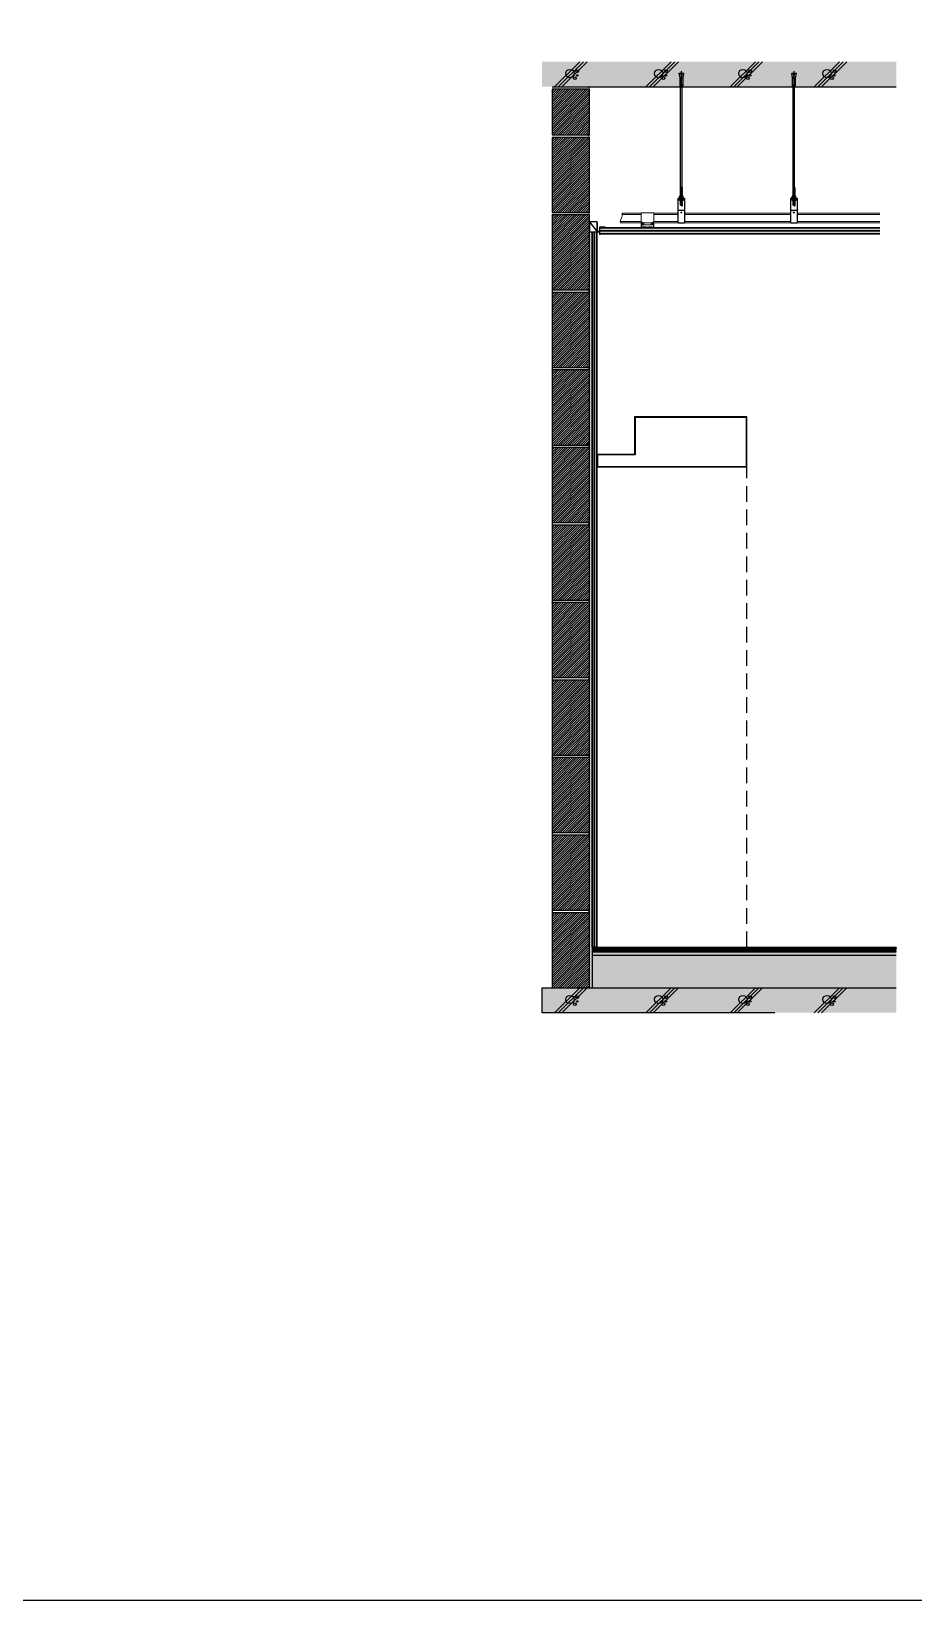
# Model space of a CAD drawing. Header units: millimetres. Extents: x -223175 to 287756, y -120611 to 352956.
# Drawn here: x 262743 to 266269, y 77684 to 83958 of the extents above; entities that cross this region are included whole.
import ezdxf
from ezdxf.lldxf.tags import DXFTag

# ---------------------------------------------------------------- set-up
doc = ezdxf.new("R2010")
doc.units = ezdxf.units.MM
doc.header["$LTSCALE"] = 50
doc.linetypes.add('DASHED2', pattern=[0.375, 0.25, -0.125])
doc.linetypes.add('HIDDEN2', pattern=[0.1875, 0.125, -0.0625])
doc.layers.get('DEFPOINTS').update_dxf_attribs({"color": 108})
for name, color, linetype in [('(IN)E-TEXT', 7, 'Continuous'), ('+Detail-line', 7, 'Continuous'), ('1', 1, 'CENTER'), ('10-HAT-EL', 253, 'Continuous'), ('10-LINE-EL', 3, 'Continuous'), ('COL', 2, 'Continuous'), ('CON', 2, 'Continuous'), ('CONC', 2, 'Continuous'), ('DE-251', 251, 'Continuous'), ('DE-253', 253, 'Continuous'), ('DETAIL', 7, 'Continuous'), ('ELE-HAT', 253, 'Continuous'), ('FIN', 5, 'Continuous'), ('I-CO-TEXT', 4, 'Continuous'), ('I-F-FIN', 144, 'Continuous'), ('I-HAT', 8, 'Continuous'), ('K-DETAIL', 6, 'Continuous'), ('plus-타일hat', 251, 'Continuous'), ('SC-FIN(G.B)', 4, 'Continuous'), ('SC-FIN(TILE)', 3, 'Continuous'), ('SC-HAT', 8, 'Continuous'), ('줄눈', 8, 'Continuous')]:
    doc.layers.add(name, color=color, linetype=linetype)
tags = doc.linetypes.add('CENTER', pattern=[50.8, 31.75, -6.35, 6.35, -6.35]).pattern_tags.tags
tags[10:11] = [DXFTag(74, 4), DXFTag(75, 0), DXFTag(340, '0'), DXFTag(46, 1.0), DXFTag(50, 0.0), DXFTag(44, 0.0), DXFTag(45, 0.0)]
tags[8:9] = [DXFTag(74, 4), DXFTag(75, 0), DXFTag(340, '0'), DXFTag(46, 1.0), DXFTag(50, 0.0), DXFTag(44, 0.0), DXFTag(45, 0.0)]
tags[6:7] = [DXFTag(74, 4), DXFTag(75, 0), DXFTag(340, '0'), DXFTag(46, 1.0), DXFTag(50, 0.0), DXFTag(44, 0.0), DXFTag(45, 0.0)]
tags[4:5] = [DXFTag(74, 4), DXFTag(75, 0), DXFTag(340, '0'), DXFTag(46, 1.0), DXFTag(50, 0.0), DXFTag(44, 0.0), DXFTag(45, 0.0)]

# ---------------------------------------------------------------- blocks, each defined once
blk = doc.blocks.new('A$C02406135')
at = {"layer": 'DE-251'}
for p, q in [((9, 0), (9, 67.6)), ((18, 58.9), (0, 58.9)), ((3, 40.9), (0, 58.9)), ((3, 12.9), (3, 40.9)), ((15, 40.9), (3, 40.9)), ((15, 12.9), (3, 12.9)), ((3, 4.9), (3, 10.9)), ((15, 10.9), (3, 10.9)), ((15, 4.9), (3, 4.9)), ((4, 10.9), (4, 12.9)), ((9, 40.9), (7, 58.9)), ((9, 40.9), (11, 58.9)), ((14, 10.9), (14, 12.9)), ((15, 40.9), (18, 58.9)), ((15, 12.9), (15, 40.9)), ((15, 4.9), (15, 10.9))]:
    blk.add_line(p, q, dxfattribs=at)

msp = doc.modelspace()

# ---------------------------------------------------------------- hatches: boundary and pattern name
h = msp.add_hatch()
h.set_pattern_fill('AR-SAND', color=8, scale=0.1, style=0)
h.set_pattern_definition([(37.5, (90.656, 392405.6396), (-0.16000313, 4.894132373), [0, -3.8608, 0, -4.318, 0, -4.1275]), (7.5, (90.656, 392405.6396), (4.49523283, 7.16825101), [0, -2.0828, 0, -3.4798, 0, -1.3335]), (327.5, (87.5316, 392405.6396), (7.909923702, 0.014371847), [0, -1.27, 0, -4.572, 0, -5.969]), (317.5, (87.5316, 392405.6396), (7.63556452, 2.22929323), [0, -0.635, 0, -2.9972, 0, -3.429])])
h.paths.add_polyline_path([(266199.886, 80276.5695), (264984.2787, 80276.5695), (264984.2787, 80264.5695), (266199.886, 80264.5695)])
at = {"layer": '10-HAT-EL'}
h = msp.add_hatch(dxfattribs=at)
h.set_pattern_fill('AR-SAND', color=256, scale=0.3, style=0)
h.set_pattern_definition([(37.5, (265437.209, 73352.355), (-0.48001, 14.682397), [0, -11.5824, 0, -12.954, 0, -12.3825]), (7.5, (265437.209, 73352.355), (13.4857, 21.504753), [0, -6.2484, 0, -10.4394, 0, -4.0005]), (327.5, (265427.836, 73352.355), (23.729771, 0.043116), [0, -3.81, 0, -13.716, 0, -17.907]), (317.5, (265427.836, 73352.355), (22.906694, 6.68788), [0, -1.905, 0, -8.9916, 0, -10.287])])
h.paths.add_polyline_path([(264974.2787, 83159.4695), (264974.2787, 83157.0195), (264984.278, 83157.0195), (264984.278, 83159.4695), (264984.278, 80134.5621), (264974.2787, 80134.562)])
h = msp.add_hatch(dxfattribs=at)
h.set_pattern_fill('AR-SAND', color=256, scale=0.3, style=0)
h.set_pattern_definition([(37.5, (265437.209, 74399.905), (-0.48001, 14.682397), [0, -11.5824, 0, -12.954, 0, -12.3825]), (7.5, (265437.209, 74399.905), (13.4857, 21.50475), [0, -6.2484, 0, -10.4394, 0, -4.0005]), (327.5, (265427.836, 74399.905), (23.72977, 0.043116), [0, -3.81, 0, -13.716, 0, -17.907]), (317.5, (265427.836, 74399.905), (22.906694, 6.68788), [0, -1.905, 0, -8.9916, 0, -10.287])])
h.paths.add_polyline_path([(264984.2786, 80134.5659), (264984.2788, 80264.5695), (266199.886, 80264.5695), (266199.886, 80134.5659)])
at = {"layer": 'I-F-FIN'}
h = msp.add_hatch(color=250, dxfattribs=at)
edge = h.paths.add_edge_path()
edge.add_line((265005.1788, 83194.0195), (265004.2788, 83194.0195))
edge.add_line((265004.2788, 83194.0195), (265004.2788, 83157.0195))
edge.add_line((265004.2788, 83157.0195), (265014.2788, 83157.0195))
edge.add_line((265014.2788, 83157.0195), (265014.2788, 83147.0195))
edge.add_line((265014.2788, 83147.0195), (265017.2788, 83147.0195))
edge.add_line((265017.2788, 83147.0195), (265017.2788, 83147.5195))
edge.add_line((265017.2788, 83147.5195), (265016.7013, 83147.5195))
edge.add_arc((265017.3719, 83149.818), 2.3944, 226.78440563, 253.73538423, ccw=False)
edge.add_arc((265017.0688, 83149.4095), 1.89, 180, 225, ccw=False)
edge.add_line((265015.1788, 83149.4095), (265015.1788, 83174.0195))
edge.add_line((265015.1788, 83174.0195), (265036.2788, 83174.0195))
edge.add_line((265036.2788, 83174.0195), (265036.2788, 83174.9195))
edge.add_line((265036.2788, 83174.9195), (265014.2788, 83174.9195))
edge.add_line((265014.2788, 83174.9195), (265014.2788, 83157.9195))
edge.add_line((265014.2788, 83157.9195), (265005.1788, 83157.9195))
edge.add_line((265005.1788, 83157.9195), (265005.1788, 83194.0195))
at = {"layer": 'I-HAT'}
h = msp.add_hatch(dxfattribs=at)
h.set_pattern_fill('ANSI31', color=256, scale=2, angle=180, style=0)
h.set_pattern_definition([(225, (224501.8134, 58922.6236), (4.4901281, -4.4901281), [])])
h.paths.add_polyline_path([(264974.2787, 83726.8766), (264824.2787, 83726.8766), (264824.2787, 83544.4626), (264974.2787, 83544.4626)])
h = msp.add_hatch(dxfattribs=at)
h.set_pattern_fill('ANSI31', color=256, scale=2, angle=180, style=0)
h.set_pattern_definition([(225, (224501.8134, 58612.6326), (4.4901281, -4.4901281), [])])
h.paths.add_polyline_path([(264974.2787, 83534.4626), (264824.2787, 83534.4626), (264824.2787, 83234.4716), (264974.2787, 83234.4716)])
h = msp.add_hatch(dxfattribs=at)
h.set_pattern_fill('ANSI31', color=256, scale=2, angle=180, style=0)
h.set_pattern_definition([(225, (224501.8134, 58302.6416), (4.4901281, -4.4901281), [])])
h.paths.add_polyline_path([(264974.2787, 83224.4716), (264824.2787, 83224.4716), (264824.2787, 82924.4807), (264974.2787, 82924.4807)])
h = msp.add_hatch(dxfattribs=at)
h.set_pattern_fill('ANSI31', color=256, scale=2, angle=180, style=0)
h.set_pattern_definition([(225, (224501.8134, 57992.6507), (4.4901281, -4.4901281), [])])
h.paths.add_polyline_path([(264974.2787, 82914.4807), (264824.2787, 82914.4807), (264824.2787, 82614.4897), (264974.2787, 82614.4897)])
h = msp.add_hatch(dxfattribs=at)
h.set_pattern_fill('ANSI31', color=256, scale=2, angle=180, style=0)
h.set_pattern_definition([(225, (224501.8134, 57682.6597), (4.4901281, -4.4901281), [])])
h.paths.add_polyline_path([(264974.2787, 82604.4897), (264824.2787, 82604.4897), (264824.2787, 82304.4987), (264974.2787, 82304.4987)])
h = msp.add_hatch(dxfattribs=at)
h.set_pattern_fill('ANSI31', color=256, scale=2, angle=180, style=0)
h.set_pattern_definition([(225, (224501.8134, 57372.6687), (4.4901281, -4.4901281), [])])
h.paths.add_polyline_path([(264974.2787, 82294.4987), (264824.2787, 82294.4987), (264824.2787, 81994.5077), (264974.2787, 81994.5077)])
h = msp.add_hatch(dxfattribs=at)
h.set_pattern_fill('ANSI31', color=256, scale=2, angle=180, style=0)
h.set_pattern_definition([(225, (224501.8134, 57062.6777), (4.4901281, -4.4901281), [])])
h.paths.add_polyline_path([(264974.2787, 81984.5077), (264824.2787, 81984.5077), (264824.2787, 81684.5167), (264974.2787, 81684.5167)])
h = msp.add_hatch(dxfattribs=at)
h.set_pattern_fill('ANSI31', color=256, scale=2, angle=180, style=0)
h.set_pattern_definition([(225, (224501.8134, 56752.6867), (4.4901281, -4.4901281), [])])
h.paths.add_polyline_path([(264974.2787, 81674.5167), (264824.2787, 81674.5167), (264824.2787, 81374.5257), (264974.2787, 81374.5257)])
h = msp.add_hatch(dxfattribs=at)
h.set_pattern_fill('ANSI31', color=256, scale=2, angle=180, style=0)
h.set_pattern_definition([(225, (224501.8134, 56442.6957), (4.4901281, -4.4901281), [])])
h.paths.add_polyline_path([(264974.2787, 81364.5257), (264824.2787, 81364.5257), (264824.2787, 81064.5347), (264974.2787, 81064.5347)])
h = msp.add_hatch(dxfattribs=at)
h.set_pattern_fill('ANSI31', color=256, scale=2, angle=180, style=0)
h.set_pattern_definition([(225, (224501.8134, 56132.705), (4.4901281, -4.4901281), [])])
h.paths.add_polyline_path([(264974.2787, 81054.5347), (264824.2787, 81054.5347), (264824.2787, 80754.5437), (264974.2787, 80754.5437)])
h = msp.add_hatch(dxfattribs=at)
h.set_pattern_fill('ANSI31', color=256, scale=2, angle=180, style=0)
h.set_pattern_definition([(225, (224501.8134, 55822.714), (4.4901281, -4.4901281), [])])
h.paths.add_polyline_path([(264974.2787, 80744.5437), (264824.2787, 80744.5437), (264824.2787, 80444.5527), (264974.2787, 80444.5527)])
h = msp.add_hatch(dxfattribs=at)
h.set_pattern_fill('ANSI31', color=256, scale=2, angle=180, style=0)
h.set_pattern_definition([(225, (224501.8134, 55512.723), (4.4901281, -4.4901281), [])])
h.paths.add_polyline_path([(264974.2787, 80434.5527), (264824.2787, 80434.5527), (264824.2787, 80134.5617), (264974.2787, 80134.5617)])
at = {"layer": 'SC-FIN(G.B)'}
h = msp.add_hatch(dxfattribs=at)
h.set_pattern_fill('AR-SAND', color=8, scale=6, style=0)
h.set_pattern_definition([(37.5, (0, 0), (-0.37796015, 11.5609426), [0, -9.12, 0, -10.2, 0, -9.75]), (7.5, (0, 0), (10.6186602, 16.9328764), [0, -4.92, 0, -8.22, 0, -3.15]), (-32.5, (-7.38, 0), (18.68485117, 0.03395432), [0, -3, 0, -10.8, 0, -14.1]), (-42.5, (-7.38, 0), (18.0367596, 5.2660534), [0, -1.5, 0, -7.08, 0, -8.1])])
h.paths.add_polyline_path([(265015.1788, 83174.0195), (266134.3863, 83174.0195), (266134.3863, 83149.0195), (265015.1788, 83149.0195)])
at = {"layer": 'SC-HAT', "ltscale": 2}
h = msp.add_hatch(dxfattribs=at)
h.set_pattern_fill('ANSI32', color=251, scale=10, angle=270, style=0)
h.set_pattern_definition([(315, (-2989.9754, 188929.9565), (2.65165043, 2.65165043), []), (315, (-2989.9754, 188928.1888), (2.65165043, 2.65165043), [])])
h.paths.add_polyline_path([(266199.886, 80296.5695), (264984.2787, 80296.5695), (264984.2787, 80276.5695), (266199.886, 80276.5695)])

# ---------------------------------------------------------------- linework, layer by layer
at = {"layer": '(IN)E-TEXT', "color": 251, "ltscale": 200}
msp.add_lwpolyline([(265714.2779, 80034.5685), (264784.2797, 80034.5607), (264784.2797, 80134.5607), (266199.886, 80134.571)], dxfattribs=at)
at = {"layer": '+Detail-line', "color": 252}
for points in [[(264974.2787, 80306.6421, -0.001439632), (264974.2787, 80306.5701)], [(264974.2787, 80197.8243, -0.001439632), (264974.2787, 80197.7523)]]:
    msp.add_lwpolyline(points, format="xyb", dxfattribs=at)
at = {"color": 1}
msp.add_line((264974.2781, 83197.0195), (265004.2781, 83157.0195), dxfattribs=at)
at = {"color": 3}
for points in [[(264824.2787, 83544.4626), (264974.2787, 83544.4626), (264974.2787, 83726.8766), (264824.2787, 83726.8766)], [(264824.2787, 83234.4716), (264974.2787, 83234.4716), (264974.2787, 83534.4626), (264824.2787, 83534.4626)], [(264824.2787, 82924.4807), (264974.2787, 82924.4807), (264974.2787, 83224.4716), (264824.2787, 83224.4716)], [(264824.2787, 82614.4897), (264974.2787, 82614.4897), (264974.2787, 82914.4807), (264824.2787, 82914.4807)], [(264824.2787, 82304.4987), (264974.2787, 82304.4987), (264974.2787, 82604.4897), (264824.2787, 82604.4897)], [(264824.2787, 81994.5077), (264974.2787, 81994.5077), (264974.2787, 82294.4987), (264824.2787, 82294.4987)], [(264824.2787, 81684.5167), (264974.2787, 81684.5167), (264974.2787, 81984.5077), (264824.2787, 81984.5077)], [(264824.2787, 81374.5257), (264974.2787, 81374.5257), (264974.2787, 81674.5167), (264824.2787, 81674.5167)], [(264824.2787, 81064.5347), (264974.2787, 81064.5347), (264974.2787, 81364.5257), (264824.2787, 81364.5257)], [(264824.2787, 80754.5437), (264974.2787, 80754.5437), (264974.2787, 81054.5347), (264824.2787, 81054.5347)], [(264824.2787, 80444.5527), (264974.2787, 80444.5527), (264974.2787, 80744.5437), (264824.2787, 80744.5437)], [(264824.2787, 80134.5617), (264974.2787, 80134.5617), (264974.2787, 80434.5527), (264824.2787, 80434.5527)]]:
    msp.add_lwpolyline(points, close=True, dxfattribs=at)
at = {"color": 5}
msp.add_lwpolyline([(264974.2781, 83157.0195), (265004.2781, 83157.0195), (265004.2781, 83197.0195), (264974.2781, 83197.0195)], close=True, dxfattribs=at)
at = {"layer": '1', "color": 8}
for p, q in [((264834.1896, 83736.8766), (264935.1875, 83836.6765)), ((264848.6519, 83736.8766), (264949.6498, 83836.6765)), ((264863.1143, 83736.8766), (264964.1122, 83836.6765)), ((265199.1015, 83736.8766), (265300.0994, 83836.6765)), ((265213.5639, 83736.8766), (265314.5618, 83836.6765)), ((265228.0262, 83736.8766), (265329.0241, 83836.6765)), ((265535.687, 83736.8766), (265636.6849, 83836.6765)), ((265550.1494, 83736.8766), (265651.1473, 83836.6765)), ((265564.6117, 83736.8766), (265665.6096, 83836.6765)), ((265872.2725, 83736.8766), (265973.2704, 83836.6765)), ((265886.7348, 83736.8766), (265987.7327, 83836.6765)), ((265901.1972, 83736.8766), (266002.1951, 83836.6765)), ((264834.1896, 80034.7698), (264935.1875, 80134.5697)), ((264848.6519, 80034.7698), (264949.6498, 80134.5697)), ((264863.1143, 80034.7698), (264964.1122, 80134.5697)), ((265199.1015, 80034.7698), (265300.0994, 80134.5697)), ((265213.5639, 80034.7698), (265314.5618, 80134.5697)), ((265228.0262, 80034.7698), (265329.0241, 80134.5697)), ((265535.687, 80034.7698), (265636.6849, 80134.5697)), ((265550.1494, 80034.7698), (265651.1473, 80134.5697)), ((265564.6117, 80034.7698), (265665.6096, 80134.5697)), ((265872.2725, 80034.7698), (265973.2704, 80134.5697)), ((265886.7348, 80034.7698), (265987.7327, 80134.5697)), ((265901.1972, 80034.7698), (266002.1951, 80134.5697))]:
    msp.add_line(p, q, dxfattribs=at)
for centre, radius in [((264895.5387, 83789.6304), 16.5542), ((264914.852, 83770.9384), 5.5181), ((264924.6619, 83798.8232), 5.5181), ((264924.6619, 83781.9697), 2.7578), ((265250.4507, 83789.6309), 16.5542), ((265269.7639, 83770.9389), 5.5181), ((265279.5738, 83798.8237), 5.5181), ((265279.5738, 83781.9703), 2.7578), ((265587.0361, 83789.6309), 16.5542), ((265606.3494, 83770.9389), 5.5181), ((265616.1593, 83798.8237), 5.5181), ((265616.1593, 83781.9703), 2.7578), ((265923.6216, 83789.6309), 16.5542), ((265942.9349, 83770.9389), 5.5181), ((265952.7448, 83798.8237), 5.5181), ((265952.7448, 83781.9703), 2.7578), ((264895.5387, 80087.5235), 16.5542), ((264914.852, 80068.8315), 5.5181), ((264924.6619, 80096.7163), 5.5181), ((264924.6619, 80079.8629), 2.7578), ((265250.4507, 80087.5241), 16.5542), ((265269.7639, 80068.8321), 5.5181), ((265279.5738, 80096.7169), 5.5181), ((265279.5738, 80079.8634), 2.7578), ((265587.0361, 80087.5241), 16.5542), ((265606.3494, 80068.8321), 5.5181), ((265616.1593, 80096.7169), 5.5181), ((265616.1593, 80079.8634), 2.7578), ((265923.6216, 80087.5241), 16.5542), ((265942.9349, 80068.8321), 5.5181), ((265952.7448, 80096.7169), 5.5181), ((265952.7448, 80079.8634), 2.7578)]:
    msp.add_circle(centre, radius, dxfattribs=at)
at = {"layer": '10-LINE-EL'}
msp.add_lwpolyline([(265005.1788, 83194.0195), (265004.2788, 83194.0195), (265004.2788, 83157.0195), (265014.2788, 83157.0195), (265014.2788, 83147.0195), (265017.2788, 83147.0195), (265017.2788, 83147.5195), (265016.7013, 83147.5195, -0.118140913), (265015.7324, 83148.073, -0.198912367), (265015.1788, 83149.4095), (265015.1788, 83174.0195), (265036.2788, 83174.0195), (265036.2788, 83174.9195), (265014.2788, 83174.9195), (265014.2788, 83157.9195), (265005.1788, 83157.9195)], format="xyb", close=True, dxfattribs=at)
at = {"layer": 'COL', "color": 8}
msp.add_line((264984.2779, 83157.0195), (264984.278, 80134.5621), dxfattribs=at)
at = {"layer": 'CON'}
msp.add_line((264824.2787, 83736.8766), (266199.886, 83736.8766), dxfattribs=at)
at = {"layer": 'CONC'}
msp.add_line((264784.2797, 80134.5607), (266199.886, 80134.571), dxfattribs=at)
at = {"layer": 'DE-253'}
for points in [[(264986.2779, 83157.0195), (264991.7779, 83157.0195), (264991.7779, 80296.5695), (264986.2779, 80296.5695)], [(264995.7779, 83157.0195), (265001.2779, 83157.0195), (265001.2779, 80296.5695), (264995.7779, 80296.5695)]]:
    msp.add_lwpolyline(points, close=True, dxfattribs=at)
at = {"layer": 'DEFPOINTS'}
msp.add_lwpolyline([(264824.2787, 80134.5617), (264974.2787, 80134.5617), (264974.2787, 83224.4716), (264824.2787, 83224.4716)], close=True, dxfattribs=at)
at = {"layer": 'DETAIL', "color": 8, "linetype": 'Continuous'}
for p, q in [((265337.7832, 83264.0317), (265337.7832, 83736.8766)), ((265343.7832, 83264.0317), (265343.7832, 83736.8766)), ((265787.7832, 83264.0317), (265787.7832, 83736.8766)), ((265793.7832, 83264.0317), (265793.7832, 83736.8766)), ((265344.9341, 83335.0195), (265336.5573, 83335.0195)), ((265337.7832, 83335.0195), (265337.7832, 83342.5424)), ((265337.7832, 83334.0218), (265339.3496, 83335.0195)), ((265337.7832, 83332.2434), (265342.1418, 83335.0195)), ((265337.7832, 83330.465), (265343.7832, 83334.2865)), ((265337.7832, 83328.6866), (265343.7832, 83332.5081)), ((265337.7832, 83326.9082), (265343.7832, 83330.7297)), ((265337.7832, 83325.1298), (265343.7832, 83328.9512)), ((265337.7832, 83323.3514), (265343.7832, 83327.1728)), ((265337.7832, 83321.573), (265343.7832, 83325.3944)), ((265337.7832, 83319.8012), (265343.7832, 83323.6226)), ((265337.7832, 83318.0228), (265343.7832, 83321.8442)), ((265343.7832, 83335.0195), (265343.7832, 83342.5424)), ((265794.9341, 83335.0195), (265786.5573, 83335.0195)), ((265787.7832, 83335.0195), (265787.7832, 83342.5424)), ((265787.7832, 83334.0218), (265789.3496, 83335.0195)), ((265787.7832, 83332.2434), (265792.1418, 83335.0195)), ((265787.7832, 83330.465), (265793.7832, 83334.2865)), ((265787.7832, 83328.6866), (265793.7832, 83332.5081)), ((265787.7832, 83326.9082), (265793.7832, 83330.7297)), ((265787.7832, 83325.1298), (265793.7832, 83328.9512)), ((265787.7832, 83323.3514), (265793.7832, 83327.1728)), ((265787.7832, 83321.573), (265793.7832, 83325.3944)), ((265787.7832, 83319.8012), (265793.7832, 83323.6226)), ((265787.7832, 83318.0228), (265793.7832, 83321.8442)), ((265793.7832, 83335.0195), (265793.7832, 83342.5424)), ((265333.2832, 83292.0195), (265333.2832, 83298.0195)), ((265333.2832, 83288.5195), (265333.2832, 83282.5195)), ((265337.7832, 83316.2444), (265343.7832, 83320.0658)), ((265337.7832, 83314.466), (265343.7832, 83318.2874)), ((265337.7832, 83312.6875), (265343.7832, 83316.509)), ((265337.7832, 83310.9091), (265343.7832, 83314.7306)), ((265337.7832, 83309.1307), (265343.7832, 83312.9522)), ((265337.7832, 83307.3523), (265343.7832, 83311.1738)), ((265337.7832, 83305.5739), (265343.7832, 83309.3954)), ((265337.7832, 83303.7955), (265343.7832, 83307.617)), ((265337.7832, 83301.7611), (265343.7832, 83305.5825)), ((265337.7832, 83299.9827), (265343.7832, 83303.8041)), ((265343.7832, 83276.5653), (265337.7832, 83280.3867)), ((265343.7832, 83274.7869), (265337.7832, 83278.6083)), ((265343.7832, 83273.0085), (265337.7832, 83276.8299)), ((265343.7832, 83271.2301), (265337.7832, 83275.0515)), ((265343.7832, 83269.4517), (265337.7832, 83273.2731)), ((265343.7832, 83267.6733), (265337.7832, 83271.4947)), ((265343.7832, 83265.8949), (265337.7832, 83269.7163)), ((265343.7832, 83263.8604), (265337.7832, 83267.6819)), ((265343.7832, 83262.082), (265337.7832, 83265.9035)), ((265343.7832, 83278.3437), (265338.0281, 83282.0092)), ((265338.2832, 83298.0195), (265338.2832, 83292.0195)), ((265338.2832, 83282.5195), (265338.2832, 83288.5195)), ((265343.7832, 83302.0257), (265339.2509, 83299.0195)), ((265343.7832, 83280.1221), (265341.5892, 83281.5195)), ((265343.7832, 83300.2473), (265341.8407, 83299.0195)), ((265344.3815, 83281.5195), (265343.1692, 83282.2915)), ((265343.2832, 83298.0195), (265343.2832, 83292.0195)), ((265343.2832, 83282.5195), (265343.2832, 83288.5195)), ((265348.2832, 83292.0195), (265348.2832, 83298.0195)), ((265348.2832, 83288.5195), (265348.2832, 83282.5195)), ((265783.2832, 83292.0195), (265783.2832, 83298.0195)), ((265783.2832, 83288.5195), (265783.2832, 83282.5195)), ((265787.7832, 83316.2444), (265793.7832, 83320.0658)), ((265787.7832, 83314.466), (265793.7832, 83318.2874)), ((265787.7832, 83312.6875), (265793.7832, 83316.509)), ((265787.7832, 83310.9091), (265793.7832, 83314.7306)), ((265787.7832, 83309.1307), (265793.7832, 83312.9522)), ((265787.7832, 83307.3523), (265793.7832, 83311.1738)), ((265787.7832, 83305.5739), (265793.7832, 83309.3954)), ((265787.7832, 83303.7955), (265793.7832, 83307.617)), ((265787.7832, 83301.7611), (265793.7832, 83305.5825)), ((265787.7832, 83299.9827), (265793.7832, 83303.8041)), ((265793.7832, 83276.5653), (265787.7832, 83280.3867)), ((265793.7832, 83274.7869), (265787.7832, 83278.6083)), ((265793.7832, 83273.0085), (265787.7832, 83276.8299)), ((265793.7832, 83271.2301), (265787.7832, 83275.0515)), ((265793.7832, 83269.4517), (265787.7832, 83273.2731)), ((265793.7832, 83267.6733), (265787.7832, 83271.4947)), ((265793.7832, 83265.8949), (265787.7832, 83269.7163)), ((265793.7832, 83263.8604), (265787.7832, 83267.6819)), ((265793.7832, 83262.082), (265787.7832, 83265.9035)), ((265793.7832, 83278.3437), (265788.0281, 83282.0092)), ((265788.2832, 83298.0195), (265788.2832, 83292.0195)), ((265788.2832, 83282.5195), (265788.2832, 83288.5195)), ((265793.7832, 83302.0257), (265789.2509, 83299.0195)), ((265793.7832, 83280.1221), (265791.5892, 83281.5195)), ((265793.7832, 83300.2473), (265791.8407, 83299.0195)), ((265794.3815, 83281.5195), (265793.1692, 83282.2915)), ((265793.2832, 83298.0195), (265793.2832, 83292.0195)), ((265793.2832, 83282.5195), (265793.2832, 83288.5195)), ((265798.2832, 83292.0195), (265798.2832, 83298.0195)), ((265798.2832, 83288.5195), (265798.2832, 83282.5195)), ((265343.3406, 83234.1362), (265338.2635, 83234.1362)), ((265340.8733, 83231.8358), (265340.8733, 83236.5636)), ((265793.3406, 83234.1362), (265788.2635, 83234.1362)), ((265790.8733, 83231.8358), (265790.8733, 83236.5636))]:
    msp.add_line(p, q, dxfattribs=at)
at = {"layer": 'DETAIL', "color": 8, "linetype": 'DASHED2', "lineweight": 0, "ltscale": 35}
for p, q in [((265180.9236, 83198.0195), (265096.9277, 83198.0195)), ((265180.9236, 83226.0195), (265104.6379, 83226.0195)), ((265328.2832, 83226.0195), (265230.9236, 83226.0195)), ((265328.2832, 83198.0195), (265230.9236, 83198.0195)), ((265778.2832, 83226.0195), (265353.2832, 83226.0195)), ((265778.2832, 83198.0195), (265353.2832, 83198.0195)), ((266134.3853, 83226.0195), (265803.2832, 83226.0195)), ((266134.3853, 83198.0195), (265803.2832, 83198.0195))]:
    msp.add_line(p, q, dxfattribs=at)
at = {"layer": 'DETAIL', "color": 8, "linetype": 'Continuous', "lineweight": 0, "ltscale": 0.5}
for p, q in [((265180.9236, 83231.0195), (265104.4483, 83231.0195)), ((265328.2832, 83231.0195), (265230.9236, 83231.0195)), ((265778.2832, 83231.0195), (265353.2832, 83231.0195)), ((266134.3853, 83231.0195), (265803.2832, 83231.0195)), ((265180.9236, 83193.0195), (265097.2862, 83193.0195)), ((265220.9236, 83193.0195), (265190.9236, 83193.0195)), ((265328.2832, 83193.0195), (265220.9236, 83193.0195)), ((265778.2832, 83193.0195), (265353.2832, 83193.0195)), ((266134.3853, 83193.0195), (265803.2832, 83193.0195))]:
    msp.add_line(p, q, dxfattribs=at)
at = {"layer": 'DETAIL', "color": 8, "linetype": 'Continuous'}
for points in [[(265336.5573, 83335.0195), (265336.2832, 83334.8449), (265337.7832, 83334.0218), (265336.2832, 83333.0665), (265337.7832, 83332.2434), (265336.2832, 83331.2881), (265337.7832, 83330.465), (265336.2832, 83329.5097), (265337.7832, 83328.6866), (265336.2832, 83327.4103), (265337.7832, 83326.9082), (265336.2832, 83325.9528), (265337.7832, 83325.1298), (265336.2832, 83324.1744), (265337.7832, 83323.3514), (265336.2832, 83322.396), (265337.7832, 83321.573), (265336.2832, 83320.6176), (265337.7832, 83319.8012), (265336.2832, 83318.8458), (265337.7832, 83318.0228), (265336.2832, 83317.0674), (265337.7832, 83316.2444), (265336.2832, 83315.289), (265337.7832, 83314.466), (265336.2832, 83313.5106), (265337.7832, 83312.6875), (265336.2832, 83311.7322), (265337.7832, 83310.9091), (265336.2832, 83309.9538), (265337.7832, 83309.1307), (265336.2832, 83308.1754), (265337.7832, 83307.3523), (265336.2832, 83306.397), (265337.7832, 83305.5739), (265336.2832, 83304.6186), (265337.7832, 83303.7955), (265336.2832, 83302.8402), (265337.7832, 83301.7611), (265336.2832, 83300.8057), (265337.7832, 83299.9827), (265336.221, 83298.9877)], [(265344.9341, 83335.0195), (265343.7832, 83334.2865), (265345.2832, 83333.4634), (265344.002, 83332.6474), (265345.2832, 83331.685), (265343.7832, 83330.7297), (265345.2832, 83329.9066), (265343.7832, 83328.9512), (265345.2832, 83328.1282), (265343.7832, 83327.1728), (265345.2832, 83326.3498), (265343.7832, 83325.3944), (265345.2832, 83324.578), (265343.7832, 83323.6226), (265345.2832, 83322.7996), (265343.7832, 83321.8442), (265345.2832, 83321.0212), (265343.7832, 83320.0658), (265345.2832, 83319.2428), (265343.7832, 83318.2874), (265345.2832, 83317.4644), (265343.7832, 83316.509), (265345.2832, 83315.686), (265343.7832, 83314.7306), (265345.2832, 83313.9076), (265343.7832, 83312.9522), (265345.2832, 83312.1291), (265344.3251, 83311.5189), (265343.7832, 83311.1738), (265345.1309, 83310.2537), (265343.7832, 83309.3954), (265345.2832, 83308.5723), (265343.7832, 83307.617), (265345.2832, 83306.5379), (265343.7832, 83305.5825), (265345.2832, 83304.7595), (265343.7832, 83303.8041), (265345.2832, 83302.9811), (265343.7832, 83302.0257), (265345.2832, 83301.2027), (265343.7832, 83300.2473), (265345.2832, 83299.4243)], [(265786.5573, 83335.0195), (265786.2832, 83334.8449), (265787.7832, 83334.0218), (265786.2832, 83333.0665), (265787.7832, 83332.2434), (265786.2832, 83331.2881), (265787.7832, 83330.465), (265786.2832, 83329.5097), (265787.7832, 83328.6866), (265786.2832, 83327.4103), (265787.7832, 83326.9082), (265786.2832, 83325.9528), (265787.7832, 83325.1298), (265786.2832, 83324.1744), (265787.7832, 83323.3514), (265786.2832, 83322.396), (265787.7832, 83321.573), (265786.2832, 83320.6176), (265787.7832, 83319.8012), (265786.2832, 83318.8458), (265787.7832, 83318.0228), (265786.2832, 83317.0674), (265787.7832, 83316.2444), (265786.2832, 83315.289), (265787.7832, 83314.466), (265786.2832, 83313.5106), (265787.7832, 83312.6875), (265786.2832, 83311.7322), (265787.7832, 83310.9091), (265786.2832, 83309.9538), (265787.7832, 83309.1307), (265786.2832, 83308.1754), (265787.7832, 83307.3523), (265786.2832, 83306.397), (265787.7832, 83305.5739), (265786.2832, 83304.6186), (265787.7832, 83303.7955), (265786.2832, 83302.8402), (265787.7832, 83301.7611), (265786.2832, 83300.8057), (265787.7832, 83299.9827), (265786.221, 83298.9877)], [(265794.9341, 83335.0195), (265793.7832, 83334.2865), (265795.2832, 83333.4634), (265794.002, 83332.6474), (265795.2832, 83331.685), (265793.7832, 83330.7297), (265795.2832, 83329.9066), (265793.7832, 83328.9512), (265795.2832, 83328.1282), (265793.7832, 83327.1728), (265795.2832, 83326.3498), (265793.7832, 83325.3944), (265795.2832, 83324.578), (265793.7832, 83323.6226), (265795.2832, 83322.7996), (265793.7832, 83321.8442), (265795.2832, 83321.0212), (265793.7832, 83320.0658), (265795.2832, 83319.2428), (265793.7832, 83318.2874), (265795.2832, 83317.4644), (265793.7832, 83316.509), (265795.2832, 83315.686), (265793.7832, 83314.7306), (265795.2832, 83313.9076), (265793.7832, 83312.9522), (265795.2832, 83312.1291), (265794.3251, 83311.5189), (265793.7832, 83311.1738), (265795.1309, 83310.2537), (265793.7832, 83309.3954), (265795.2832, 83308.5723), (265793.7832, 83307.617), (265795.2832, 83306.5379), (265793.7832, 83305.5825), (265795.2832, 83304.7595), (265793.7832, 83303.8041), (265795.2832, 83302.9811), (265793.7832, 83302.0257), (265795.2832, 83301.2027), (265793.7832, 83300.2473), (265795.2832, 83299.4243)], [(265348.2832, 83298.0195), (265347.7832, 83299.0195), (265343.7832, 83299.0195), (265343.2832, 83298.0195), (265342.7832, 83299.0195), (265338.7832, 83299.0195), (265338.2832, 83298.0195), (265337.7832, 83299.0195), (265333.7832, 83299.0195), (265333.2832, 83298.0195), (265333.2832, 83292.0195), (265333.7832, 83291.0195), (265337.7832, 83291.0195), (265338.2832, 83292.0195), (265338.7832, 83291.0195), (265342.7832, 83291.0195), (265343.2832, 83292.0195), (265343.7832, 83291.0195), (265347.7832, 83291.0195), (265348.2832, 83292.0195), (265348.2832, 83298.0195)], [(265348.2832, 83282.5195), (265347.7832, 83281.5195), (265343.7832, 83281.5195), (265343.2832, 83282.5195), (265342.7832, 83281.5195), (265338.7832, 83281.5195), (265338.2832, 83282.5195), (265337.7832, 83281.5195), (265333.7832, 83281.5195), (265333.2832, 83282.5195), (265333.2832, 83288.5195), (265333.7832, 83289.5195), (265337.7832, 83289.5195), (265338.2832, 83288.5195), (265338.7832, 83289.5195), (265342.7832, 83289.5195), (265343.2832, 83288.5195), (265343.7832, 83289.5195), (265347.7832, 83289.5195), (265348.2832, 83288.5195), (265348.2832, 83282.5195)], [(265336.2832, 83281.3421), (265337.7832, 83280.3867), (265336.2832, 83279.5637), (265337.7832, 83278.6083), (265336.2832, 83277.7853), (265337.7832, 83276.8299), (265336.2832, 83276.0069), (265337.9039, 83274.9746), (265336.2832, 83274.2285), (265337.7832, 83273.2731), (265336.2923, 83272.4443), (265337.7832, 83271.4947), (265336.2832, 83270.6717), (265337.7832, 83269.7163), (265336.2832, 83268.6372), (265337.7832, 83267.6819), (265336.2832, 83266.8588), (265337.7832, 83265.9035), (265336.2832, 83265.0804), (265338.4141, 83263.7232)], [(265344.3815, 83281.5195), (265345.2832, 83280.9451), (265343.7832, 83280.1221), (265345.2832, 83279.1667), (265343.7832, 83278.3437), (265345.2832, 83277.3883), (265343.7832, 83276.5653), (265345.2832, 83275.6099), (265343.7832, 83274.7869), (265345.2832, 83273.8315), (265343.7832, 83273.0085), (265345.2832, 83272.0531), (265343.7832, 83271.2301), (265345.2832, 83270.2747), (265343.7832, 83269.4517), (265345.2832, 83268.4963), (265343.7832, 83267.6733), (265345.2832, 83266.7179), (265343.7832, 83265.8949), (265345.2832, 83264.9395), (265343.7832, 83263.8604), (265345.2832, 83262.9051), (265343.7832, 83262.082), (265344.8172, 83261.4234)], [(265798.2832, 83298.0195), (265797.7832, 83299.0195), (265793.7832, 83299.0195), (265793.2832, 83298.0195), (265792.7832, 83299.0195), (265788.7832, 83299.0195), (265788.2832, 83298.0195), (265787.7832, 83299.0195), (265783.7832, 83299.0195), (265783.2832, 83298.0195), (265783.2832, 83292.0195), (265783.7832, 83291.0195), (265787.7832, 83291.0195), (265788.2832, 83292.0195), (265788.7832, 83291.0195), (265792.7832, 83291.0195), (265793.2832, 83292.0195), (265793.7832, 83291.0195), (265797.7832, 83291.0195), (265798.2832, 83292.0195), (265798.2832, 83298.0195)], [(265798.2832, 83282.5195), (265797.7832, 83281.5195), (265793.7832, 83281.5195), (265793.2832, 83282.5195), (265792.7832, 83281.5195), (265788.7832, 83281.5195), (265788.2832, 83282.5195), (265787.7832, 83281.5195), (265783.7832, 83281.5195), (265783.2832, 83282.5195), (265783.2832, 83288.5195), (265783.7832, 83289.5195), (265787.7832, 83289.5195), (265788.2832, 83288.5195), (265788.7832, 83289.5195), (265792.7832, 83289.5195), (265793.2832, 83288.5195), (265793.7832, 83289.5195), (265797.7832, 83289.5195), (265798.2832, 83288.5195), (265798.2832, 83282.5195)], [(265786.2832, 83281.3421), (265787.7832, 83280.3867), (265786.2832, 83279.5637), (265787.7832, 83278.6083), (265786.2832, 83277.7853), (265787.7832, 83276.8299), (265786.2832, 83276.0069), (265787.9039, 83274.9746), (265786.2832, 83274.2285), (265787.7832, 83273.2731), (265786.2923, 83272.4443), (265787.7832, 83271.4947), (265786.2832, 83270.6717), (265787.7832, 83269.7163), (265786.2832, 83268.6372), (265787.7832, 83267.6819), (265786.2832, 83266.8588), (265787.7832, 83265.9035), (265786.2832, 83265.0804), (265788.4141, 83263.7232)], [(265794.3815, 83281.5195), (265795.2832, 83280.9451), (265793.7832, 83280.1221), (265795.2832, 83279.1667), (265793.7832, 83278.3437), (265795.2832, 83277.3883), (265793.7832, 83276.5653), (265795.2832, 83275.6099), (265793.7832, 83274.7869), (265795.2832, 83273.8315), (265793.7832, 83273.0085), (265795.2832, 83272.0531), (265793.7832, 83271.2301), (265795.2832, 83270.2747), (265793.7832, 83269.4517), (265795.2832, 83268.4963), (265793.7832, 83267.6733), (265795.2832, 83266.7179), (265793.7832, 83265.8949), (265795.2832, 83264.9395), (265793.7832, 83263.8604), (265795.2832, 83262.9051), (265793.7832, 83262.082), (265794.8172, 83261.4234)]]:
    msp.add_lwpolyline(points, dxfattribs=at)
for points in [[(265328.2832, 83291.0195), (265353.2832, 83291.0195), (265353.2832, 83289.5195), (265328.2832, 83289.5195)], [(265328.2832, 83291.0195), (265353.2832, 83291.0195), (265353.2832, 83191.0195), (265328.2832, 83191.0195)], [(265778.2832, 83291.0195), (265803.2832, 83291.0195), (265803.2832, 83289.5195), (265778.2832, 83289.5195)], [(265778.2832, 83291.0195), (265803.2832, 83291.0195), (265803.2832, 83191.0195), (265778.2832, 83191.0195)], [(265328.2832, 83243.1362), (265353.2832, 83243.1362), (265353.2832, 83191.0195), (265328.2832, 83191.0195)], [(265778.2832, 83243.1362), (265803.2832, 83243.1362), (265803.2832, 83191.0195), (265778.2832, 83191.0195)]]:
    msp.add_lwpolyline(points, close=True, dxfattribs=at)
at = {"layer": 'DETAIL', "color": 8, "linetype": 'Continuous', "lineweight": 0, "ltscale": 0.5}
msp.add_lwpolyline([(265097.2862, 83193.0195, -0.169694686), (265100.3581, 83210.6789, 0.156243932), (265104.4483, 83231.0195)], format="xyb", dxfattribs=at)
for points in [[(265225.7736, 83188.6195), (265224.2736, 83188.6195), (265224.2736, 83186.0195), (265220.9236, 83186.0195), (265220.9236, 83193.0195), (265230.9236, 83197.2695), (265230.9236, 83232.6195), (265180.9236, 83232.6195), (265180.9236, 83197.2695), (265190.9236, 83193.0195), (265190.9236, 83186.0195), (265187.5736, 83186.0195), (265187.5736, 83188.6195), (265186.0736, 83188.6195), (265186.0736, 83184.5195), (265225.7736, 83184.5195)], [(265213.4236, 83175.6195), (265221.4236, 83175.6195), (265223.0236, 83174.0195), (265230.9236, 83174.0195), (265230.9236, 83193.0195), (265221.6736, 83193.0195), (265221.6736, 83187.0195), (265223.2736, 83187.0195), (265223.2736, 83191.4195), (265229.3236, 83191.4195), (265229.3236, 83175.6195), (265223.6864, 83175.6195), (265222.0864, 83177.2195), (265212.7609, 83177.2195), (265211.1609, 83175.6195), (265200.6864, 83175.6195), (265199.0864, 83177.2195), (265189.7609, 83177.2195), (265188.1609, 83175.6195), (265182.5236, 83175.6195), (265182.5236, 83191.4195), (265188.5736, 83191.4195), (265188.5736, 83187.0195), (265190.1736, 83187.0195), (265190.1736, 83193.0195), (265180.9236, 83193.0195), (265180.9236, 83174.0195), (265188.8236, 83174.0195), (265190.4236, 83175.6195), (265198.4236, 83175.6195), (265200.0236, 83174.0195), (265211.8236, 83174.0195)]]:
    msp.add_lwpolyline(points, close=True, dxfattribs=at)
at = {"layer": 'DETAIL', "color": 252, "linetype": 'DASHED2', "ltscale": 10, "const_width": 0.15}
for points in [[(265004.2781, 83157.0195), (265004.2781, 82216.5695)], [(265017.2788, 83147.0195), (266134.2828, 83147.0195)]]:
    msp.add_lwpolyline(points, dxfattribs=at)
at = {"layer": 'DETAIL', "color": 8, "linetype": 'Continuous'}
for centre, radius in [((265340.8733, 83234.1362), 1.8011), ((265340.8733, 83234.1362), 1.2511), ((265790.8733, 83234.1362), 1.8011), ((265790.8733, 83234.1362), 1.2511)]:
    msp.add_circle(centre, radius, dxfattribs=at)
for centre, radius, start, end in [((265338.5561, 83261.3599), 2.3676, 10.05048944, 93.43760812), ((265342.9697, 83262.9179), 2.3763, 208.80095975, 358.73467245), ((265788.5561, 83261.3599), 2.3676, 10.05048944, 93.43760812), ((265792.9697, 83262.9179), 2.3763, 208.80095975, 358.73467245)]:
    msp.add_arc(centre, radius, start, end, dxfattribs=at)
at = {"layer": 'ELE-HAT', "color": 253, "ltscale": 0.5}
for points in [[(264784.2797, 83736.6688), (264784.2797, 83836.6688), (266199.886, 83736.8766), (266199.886, 83836.6778)], [(264784.2797, 80034.562), (264784.2797, 80134.562), (266199.886, 80034.5607), (266199.886, 80134.571)]]:
    msp.add_solid(points, dxfattribs=at)
at = {"layer": 'FIN', "color": 3}
for p, q in [((264984.2787, 80296.5695), (266199.886, 80296.5695)), ((266199.886, 80276.5695), (264984.2787, 80276.5695))]:
    msp.add_line(p, q, dxfattribs=at)
at = {"layer": 'FIN'}
msp.add_line((264984.2787, 80264.5695), (266199.886, 80264.5695), dxfattribs=at)
at = {"layer": 'I-CO-TEXT', "color": 11}
msp.add_lwpolyline([(232108.6365, 89842.8084), (287756.2063, 89842.8084), (287756.2063, 77684.0779), (232108.6365, 77684.0779)], close=True, dxfattribs=at)
at = {"layer": 'K-DETAIL', "color": 6}
for points in [[(264984.2779, 83157.0195), (264993.7779, 83157.0195), (264993.7779, 80296.5695), (264984.2779, 80296.5695), (264984.2779, 83157.0195)], [(264993.7779, 83157.0195), (265003.2779, 83157.0195), (265003.2779, 80296.5695), (264993.7779, 80296.5695), (264993.7779, 83157.0195)]]:
    msp.add_lwpolyline(points, dxfattribs=at)
at = {"layer": 'plus-타일hat', "color": 8}
for centre in [(264974.2787, 83731.8766), (264974.2787, 83539.4626), (264974.2787, 83229.4716), (264974.2787, 82919.4807), (264974.2787, 82609.4897), (264974.2787, 82299.4987), (264974.2787, 81989.5077), (264974.2787, 81679.5167), (264974.2787, 81369.5257), (264974.2787, 81059.5347), (264974.2787, 80749.5437), (264974.2787, 80439.5527)]:
    msp.add_arc(centre, 5, 90, 270, dxfattribs=at)
at = {"layer": 'SC-FIN(G.B)'}
for p, q in [((265015.1788, 83174.0195), (266134.3853, 83174.0195)), ((265015.1788, 83161.5195), (266134.3853, 83161.5195)), ((265015.1788, 83149.0195), (266134.3853, 83149.0195))]:
    msp.add_line(p, q, dxfattribs=at)
at = {"layer": 'SC-FIN(G.B)', "color": 8}
for p, q in [((265015.1788, 83172.8195), (266134.3853, 83172.8195)), ((265015.1788, 83162.7195), (266134.3853, 83162.7195)), ((265015.1788, 83160.3195), (266134.3853, 83160.3195)), ((265015.1788, 83150.2195), (266134.3853, 83150.2195))]:
    msp.add_line(p, q, dxfattribs=at)
at = {"layer": 'SC-FIN(TILE)'}
msp.add_line((265591.0135, 80296.5695), (265601.0135, 80296.5695), dxfattribs=at)
at = {"layer": '줄눈', "color": 6}
msp.add_lwpolyline([(265603.2779, 82216.5695), (265603.2779, 82416.5695), (265154.2781, 82416.5695), (265154.2781, 82266.5695), (265004.2781, 82266.5695), (265004.2781, 82216.5695), (265603.2779, 82216.5695)], dxfattribs=at)
msp.add_lwpolyline([(265601.6779, 82218.1695), (265601.6779, 82414.9695), (265155.8781, 82414.9695), (265155.8781, 82264.9695), (265005.8781, 82264.9695), (265005.8781, 82218.1695)], close=True, dxfattribs=at)
at = {"layer": '줄눈', "color": 8, "linetype": 'HIDDEN2', "ltscale": 10}
msp.add_lwpolyline([(265603.2779, 82216.5695), (265003.2779, 82216.5695), (265003.2779, 80296.5695), (265603.2779, 80296.5695)], close=True, dxfattribs=at)

# ---------------------------------------------------------------- block references
at = {"layer": 'ELE-HAT', "color": 253, "ltscale": 0.5, "xscale": -1}
for p in [(265350.5828, 83731.9831), (265800.5828, 83731.9831)]:
    msp.add_blockref('A$C02406135', p, dxfattribs=at)

doc.saveas('drawing.dxf')
